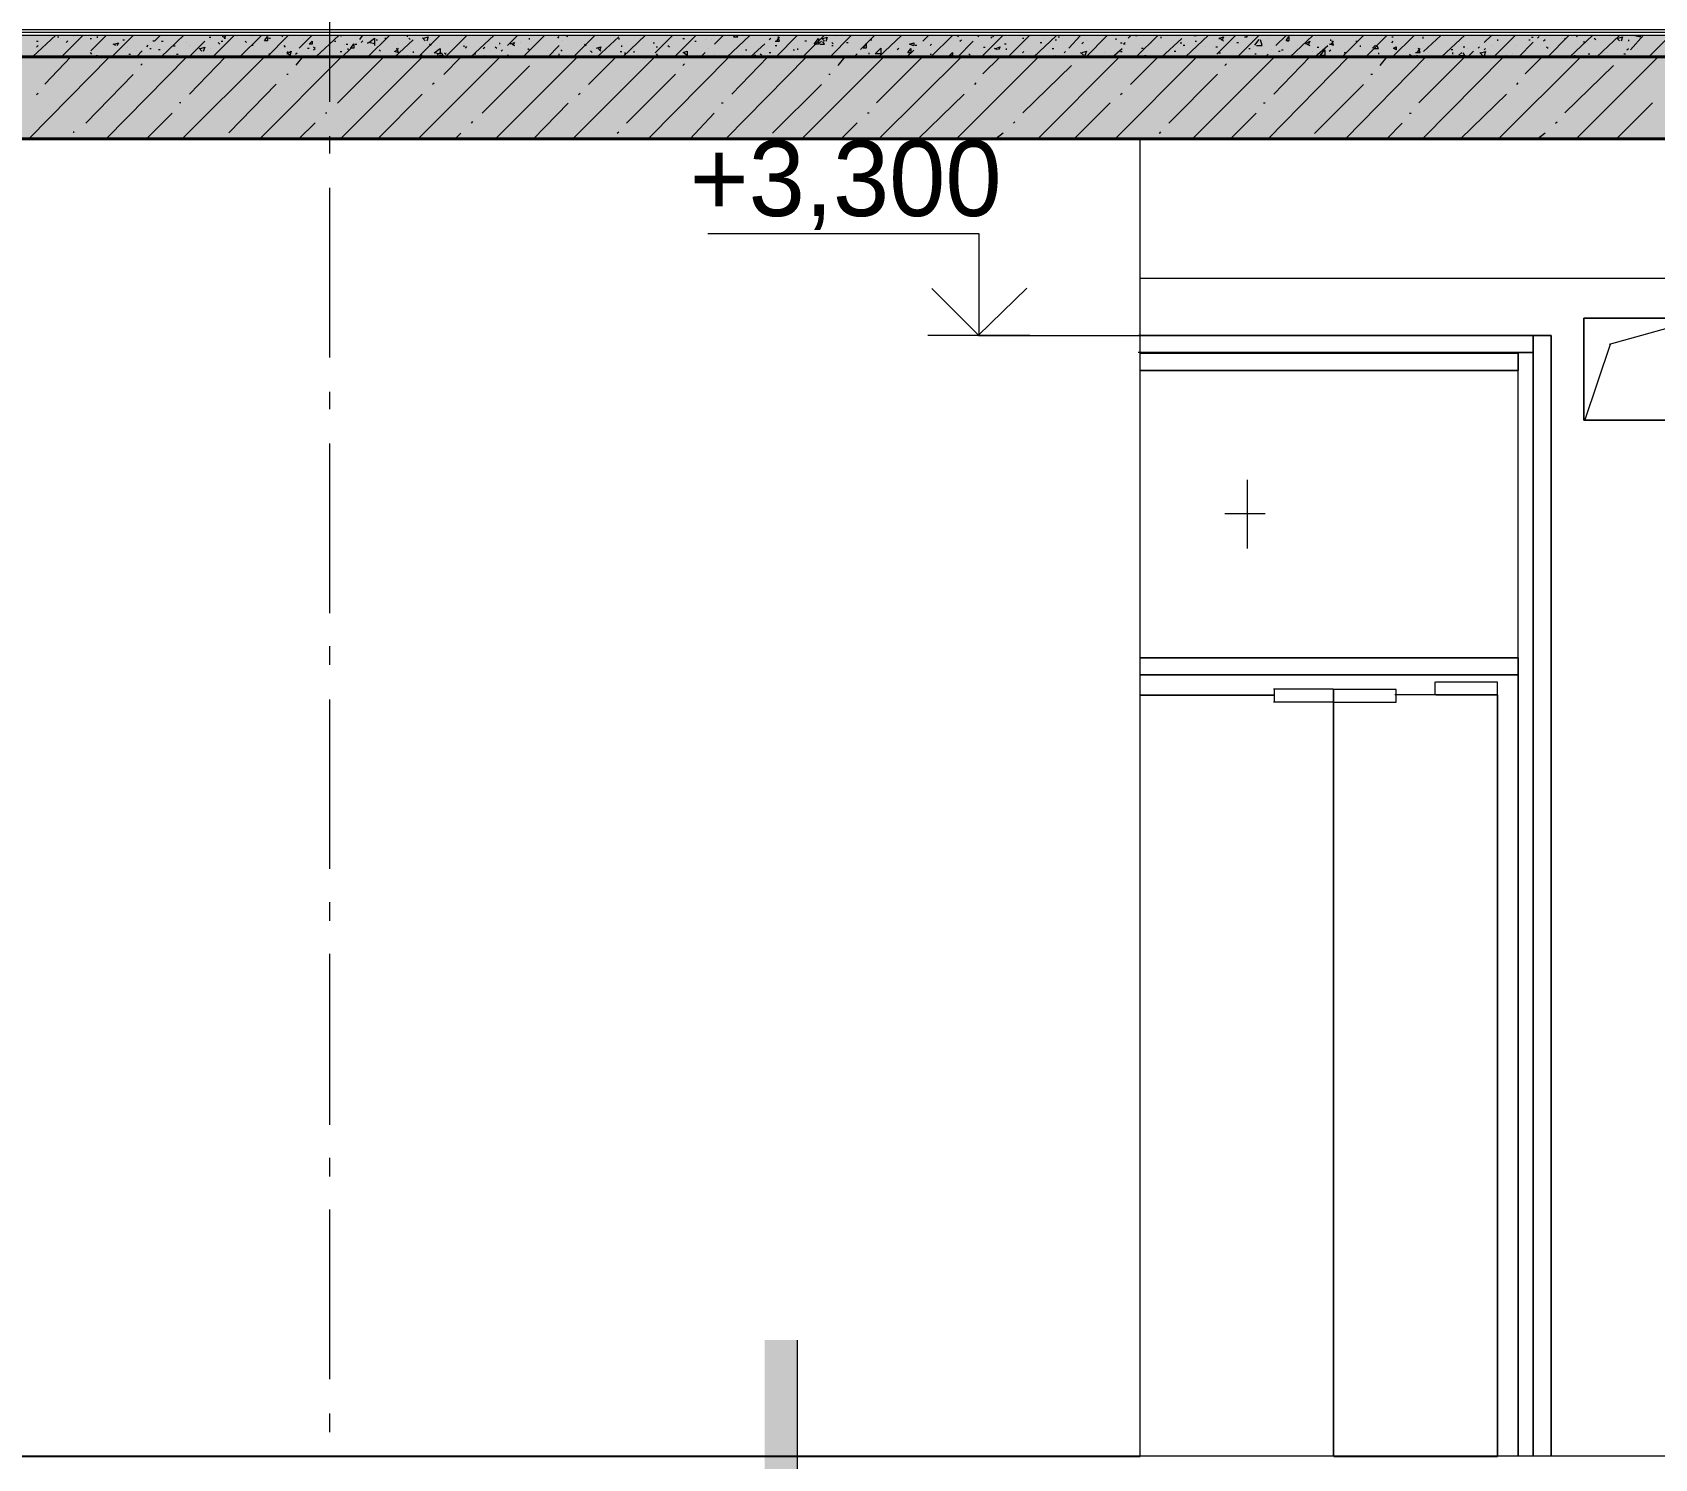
# Model space of a CAD drawing. Header units: millimetres. Extents: x -136833 to 49383, y -8033 to 344618.
# Drawn here: x -12871 to -8092, y 48646 to 52848 of the extents above; entities that cross this region are included whole.
import ezdxf

# ---------------------------------------------------------------- set-up
doc = ezdxf.new("R2010")
doc.units = ezdxf.units.MM
doc.layers.add('PDF _Геометрия', color=7, linetype='Continuous', true_color=0x1d1d1d)
doc.layers.add('PDF _Сплошная заливка', color=7, linetype='Continuous', true_color=0xffffff)
doc.layers.add('PDF _Текст', color=7, linetype='Continuous')

msp = doc.modelspace()

# ---------------------------------------------------------------- hatches: boundary and pattern name
at = {"layer": 'PDF _Сплошная заливка', "transparency": 33554559}
h = msp.add_hatch(color=256, dxfattribs=at)
h.paths.add_polyline_path([(-77398.8375915002, 52535.51989196878), (-77398.8375915002, 52776.42463318465), (-103546.0112988801, 52776.42463318465), (-103546.0112988801, 52535.51989196878)])
h.paths.add_polyline_path([(146.768885612255, 52535.51989196878), (146.768885612255, 52776.42463318465), (-22999.65702283529, 52776.42463318465), (-22999.65702283529, 52535.51989196878)])
h.paths.add_polyline_path([(-23351.00181990939, 52535.51989196878), (-23351.00181990939, 52776.42463318465), (-26352.24833949412, 52776.42463318465), (-26352.24833949412, 52535.51989196878)])
h.paths.add_polyline_path([(-26398.81210778105, 52535.51989196878), (-26398.81210778105, 52776.42463318465), (-44097.27712665802, 52776.42463318465), (-44097.27712665802, 52535.51989196878)])
h.paths.add_polyline_path([(-45350.26580056082, 52535.51989196878), (-45350.26580056082, 52776.42463318465), (-50899.8203663938, 52776.42463318465), (-50899.8203663938, 52535.51989196878)])

# ---------------------------------------------------------------- linework, layer by layer
at = {"layer": 'PDF _Геометрия', "color": 7, "lineweight": 9}
for points in [[(-11994.28907215092, 52644.06476191415), (-11994.28907215092, 53143.56725783934)], [(-22897.04491216989, 52775.70699501465), (-96.6929183047032, 52775.70699501465), (-96.6929183047032, 52839.24117213599), (-96.6929183047032, 52847.65271359871), (-96.6929183047032, 52856.14599987641), (-22897.04491216989, 52856.14599987641)], [(-96.6929183047032, 52847.65271359871), (-22897.04491216989, 52847.65271359871)], [(-96.6929183047032, 52839.24117213599), (-22897.04491216989, 52839.24117213599)], [(-18327.98752956014, 48652.2732389029), (-9607.75061061245, 48652.2732389029), (-9607.75061061245, 52534.21895524386), (-18327.98752956014, 52534.21895524386)], [(-11994.28907215092, 52491.69296600846), (-11994.28907215092, 52542.48235251028)], [(-9234.043096253808, 52533.93904870238), (-7879.265033689357, 52533.93904870238), (-7879.265033689357, 48651.98994121978), (-7879.265033689357, 52123.35485058222), (-9606.179258351563, 52123.35485058222)], [(-11994.28907215092, 51890.5336371751), (-11994.28907215092, 52390.03612566388)], [(-10081.54868753554, 51954.15196126878), (-10081.54868753554, 52254.71586274022), (-10881.49348493347, 52254.71586274022)], [(-8224.56275063382, 51929.89274641829), (-7949.457341381669, 52006.04596558841), (-8300.642797514127, 52006.04596558841), (-7949.457341381669, 52006.04596558841), (-7949.457341381669, 51705.50237346185), (-8300.642797514127, 51705.50237346185), (-7949.457341381669, 51705.50237346185), (-7949.457341381669, 52006.04596558841)], [(-9932.390033689371, 51954.8240743584), (-10232.6385663238, 51954.8240743584)], [(-9160.274649073981, 51954.46073285944), (-10083.39857947726, 51954.46073285944)], [(-9613.727905674124, 51955.35725756713), (-8449.577533689357, 51955.35725756713), (-8449.577533689357, 51904.61113886176), (-9613.727905674124, 51904.61113886176)], [(-8447.467155679595, 51955.06431516165), (-8396.933302920137, 51955.06431516165), (-8396.933302920137, 51878.87469710129), (-8396.933302920137, 50981.38654119471), (-8396.933302920137, 48653.16887685512), (-8396.933302920137, 51955.06431516165), (-9612.116245883182, 51955.06431516165)], [(-8923.37561061245, 51955.32139927662), (-9164.316338022225, 51955.32139927662)], [(-8500.090071642713, 51904.61113886176), (-8449.577533689357, 51904.61113886176), (-8449.577533689357, 51879.19977572528), (-8449.577533689357, 51955.35725756713)], [(-8493.447725997059, 51005.7528618658), (-9606.693958005082, 51005.7528618658), (-8493.447725997059, 51005.7528618658), (-8493.447725997059, 50954.94800700654), (-9606.693958005082, 50954.94800700654), (-8493.447725997059, 50954.94800700654), (-8493.447725997059, 48652.02035509671), (-8493.447725997059, 50980.35043443616), (-8493.447725997059, 51877.83385411732), (-8493.447725997059, 51903.23441465979)], [(-9606.693958005082, 51903.23441465979), (-8493.447725997059, 51903.23441465979), (-8493.447725997059, 51852.43142668769), (-9606.693958005082, 51852.43142668769), (-8493.447725997059, 51852.43142668769)], [(-8297.367382195705, 51704.93996105333), (-8221.452533689371, 51929.30172883037)], [(-8449.577533689357, 48653.55397377892), (-8449.577533689357, 50981.7837204663), (-8449.577533689357, 51879.19977572528), (-8449.577533689357, 50981.7837204663), (-8449.577533689357, 48653.55397377892), (-8500.090071642713, 48653.55397377892)], [(-11994.28907215092, 51738.16184126942), (-11994.28907215092, 51788.95304225315)], [(-11994.28907215092, 51137.00250499965), (-11994.28907215092, 51636.50681540676)], [(-9291.885225997074, 51530.36563804284), (-9291.885225997074, 51327.15916475504)], [(-9239.240995227825, 51430.12456136426), (-9357.882615065857, 51430.12456136426)], [(-11994.28907215092, 50984.55627815325), (-11994.28907215092, 51039.66117937225)], [(-9037.438110612435, 50874.9941342662), (-9037.438110612435, 50913.08315031151), (-9037.438110612435, 50874.9941342662), (-9037.438110612435, 48652.50004802267), (-9037.438110612435, 50874.9941342662), (-9214.931439911947, 50874.9941342662)], [(-9037.438110612435, 50913.08315031151), (-9214.931439911947, 50913.08315031151)], [(-9212.918879843215, 50912.63847695442), (-9212.918879843215, 50874.52714292036)], [(-9037.414504176631, 48652.51715745527), (-8554.86599522784, 48652.51715745527), (-8554.86599522784, 50896.18962470932), (-8855.407672193352, 50896.18962470932)], [(-9035.521947622387, 50874.54800234579), (-8853.183302920137, 50874.54800234579), (-8853.183302920137, 50912.61717853694), (-9035.521947622387, 50912.61717853694)], [(-8739.120802920137, 50934.68284214327), (-8739.120802920137, 50896.57875513127), (-8857.480428628027, 50896.57875513127)], [(-8736.872834858514, 50896.18962470932), (-8554.86599522784, 50896.18962470932), (-8554.86599522784, 50934.2735678855), (-8736.872834858514, 50934.2735678855)], [(-8554.86599522784, 50896.18962470932), (-8554.86599522784, 48652.51715745527)], [(-11994.28907215092, 50383.47319474252), (-11994.28907215092, 50882.97569066771)], [(-11994.28907215092, 50231.02696789613), (-11994.28907215092, 50286.0556162561)], [(-11994.28907215092, 49629.94207000347), (-11994.28907215092, 50133.68382778682)], [(-11994.28907215092, 49477.49584315708), (-11994.28907215092, 49532.52449151705)], [(-11994.28907215092, 48880.65020712258), (-11994.28907215092, 49380.15269561136)], [(-26114.35333298461, 34699.76547167462), (-10616.76503368937, 34699.76547167462), (-10616.76503368937, 36697.84556505207), (-10616.76503368937, 48995.51533716175)], [(-11994.28907215092, 48723.96471841803), (-11994.28907215092, 48778.99518125992)], [(148.9801586183894, 48653.33308315772), (-19848.78286154335, 48653.33308315772)]]:
    msp.add_lwpolyline(points, dxfattribs=at)
at = {"layer": 'PDF _Геометрия', "color": 7, "lineweight": 40}
for points in [[(-96.6929183047032, 53046.66677009287), (-96.6929183047032, 52775.70699501465), (-22994.22725588932, 52775.70699501465)], [(-22994.22725588932, 52534.39398192377), (-96.6929183047032, 52534.39398192377), (-96.6929183047032, 51954.42211422629)]]:
    msp.add_lwpolyline(points, dxfattribs=at)
at = {"layer": 'PDF _Геометрия', "lineweight": 9}
for points in [[(-12869.46133904353, 52776.64907219118), (-12801.50061061248, 52840.17695661737)], [(-12858.57214402793, 52821.9747415757), (-12854.1448413817, 52821.9747415757)], [(-12858.57214402793, 52804.99198610652), (-12854.1448413817, 52809.27507869587)], [(-12797.15613411904, 52835.08709129966), (-12792.72657215093, 52835.08709129966)], [(-12786.10019803229, 52775.35130618251), (-12722.53426445863, 52838.84505957433)], [(-12770.83498701526, 52818.77905484182), (-12766.40445676632, 52822.98950276466)], [(-12748.85637984324, 52835.56788974533), (-12748.85637984324, 52835.56788974533)], [(-12700.64526140512, 52830.14960910733), (-12696.21214907401, 52830.14960910733)], [(-12698.93550333237, 52793.44210264555), (-12652.34195676632, 52839.96161495163)], [(-12678.66407215093, 52831.72270818883), (-12678.66407215093, 52835.93622338634)], [(-12637.02023781203, 52775.90815758769), (-12573.37561061248, 52839.40643249344)], [(-12634.15435820531, 52814.40040710739), (-12626.0198413817, 52810.18505154509)], [(-12629.82415684477, 52813.52364408418), (-12617.24580292015, 52817.7411189288), (-12621.68182009373, 52809.30617663774)], [(-12604.13438869119, 52826.122802843), (-12599.69772599709, 52826.122802843)], [(-12590.92368753554, 52804.89800255538), (-12590.92368753554, 52804.89800255538)], [(-12533.94466308106, 52806.08747559343), (-12529.50541830479, 52810.30801162795)], [(-12516.39723167852, 52822.92078861815), (-12511.9573413817, 52822.92078861815)], [(-12511.44097424856, 52821.9869796137), (-12494.40926445863, 52838.94636515099)], [(-12491.64529027464, 52776.53766611314), (-12424.21695676632, 52840.04208737925)], [(-12490.07608457471, 52821.92718215537), (-12485.63522599709, 52821.92718215537)], [(-12454.98122176965, 52808.94810181674), (-12450.53907215093, 52808.94810181674)], [(-12415.44291830479, 52818.05055088158), (-12415.44291830479, 52818.05055088158)], [(-12409.50413999945, 52775.29992370531), (-12362.79868753554, 52821.93297306327)], [(-12406.66887984324, 52810.28479483318), (-12406.66887984324, 52810.28479483318)], [(-12375.40358193337, 52800.72873078432), (-12362.79868753554, 52804.95509713616), (-12367.24406475699, 52792.27779963241)], [(-12354.02464907401, 52838.7816783729), (-12354.02464907401, 52838.7816783729)], [(-12349.69663335444, 52834.49997657146), (-12345.25061061248, 52834.49997657146)], [(-12345.25061061248, 52826.86424732896), (-12345.25061061248, 52826.86424732896)], [(-12338.86031737149, 52776.35046543065), (-12275.05830292017, 52839.85724118414)], [(-12323.37548625063, 52818.17068138816), (-12318.92849522785, 52813.94278074229)], [(-12314.60177054937, 52822.34182451144), (-12310.15445676631, 52822.34182451144)], [(-12310.15445676631, 52835.09888908979), (-12310.15445676631, 52839.32709659448)], [(-12309.53683552296, 52834.97266393316), (-12301.38041830478, 52834.97266393316), (-12301.38041830478, 52839.19936841169)], [(-12305.82805484811, 52831.55906511223), (-12301.38041830478, 52831.55906511223)], [(-12266.28426445863, 52835.57682511898), (-12266.28426445863, 52835.57682511898)], [(-12259.93563254901, 52775.84702348695), (-12196.09195676631, 52839.32094591547)], [(-12244.41204493924, 52822.72970288401), (-12239.96214907401, 52818.49904050887)], [(-12222.41407215092, 52835.31644998115), (-12222.41407215092, 52835.31644998115)], [(-12222.41407215092, 52813.27211967582), (-12222.41407215092, 52809.04084358306)], [(-12180.27096588029, 52775.28839545041), (-12117.12561061246, 52838.80555799892)], [(-12174.22231932913, 52831.52378718776), (-12169.7698413817, 52831.52378718776)], [(-12134.67368753556, 52838.90091346893), (-12134.67368753556, 52834.66837374078)], [(-12130.35374082279, 52809.21325668092), (-12125.89964907401, 52804.98041765307)], [(-12084.83957172114, 52801.85574950608), (-12046.93330292017, 52839.98886383801)], [(-12073.25541830478, 52826.60299808212), (-12073.25541830478, 52826.60299808212)], [(-12060.16401521265, 52801.90496511768), (-12055.7073413817, 52801.90496511768)], [(-12042.6165838101, 52806.04449083618), (-12038.15926445862, 52801.80677070847)], [(-12035.6499955879, 52775.91337597614), (-11967.96695676631, 52839.43432409321)], [(-11981.20057390124, 52822.52099230657), (-11976.74099522785, 52822.52099230657)], [(-11963.65314249872, 52838.57118309037), (-11959.19291830478, 52838.57118309037)], [(-11959.19291830478, 52838.57118309037), (-11959.19291830478, 52838.57118309037)], [(-11950.41887984324, 52813.90524327306), (-11950.41887984324, 52813.90524327306)], [(-11946.10571109617, 52813.85977935956), (-11941.64484138171, 52813.85977935956)], [(-11919.78456399238, 52813.65031419059), (-11915.32272599707, 52813.65031419059)], [(-11905.95829380974, 52827.03254218277), (-11897.77464907401, 52839.7586233043)], [(-11902.23713258983, 52818.6235960198), (-11897.77464907401, 52822.86440996176)], [(-11884.68970118731, 52817.64238205146), (-11880.22657215093, 52817.64238205146)], [(-11882.10922242819, 52775.71774234404), (-11818.80830292017, 52839.24229282994)], [(-11862.67849522785, 52814.1337128021), (-11862.67849522785, 52809.88985549824)], [(-11858.36855408351, 52826.00160085945), (-11853.90445676632, 52826.00160085945)], [(-11832.04740697969, 52830.86693375457), (-11827.58234138168, 52830.86693375457)], [(-11805.15056920091, 52793.31361889155), (-11792.48618753556, 52789.06730671724), (-11796.95254417464, 52801.8044331862)], [(-11803.75981100732, 52775.29459179803), (-11748.61599522784, 52826.03774629518)], [(-11792.48618753556, 52814.46699734879), (-11792.48618753556, 52814.46699734879)], [(-11766.16407215093, 52834.68564725219), (-11766.16407215093, 52838.85648363509)], [(-11761.85768136955, 52831.14499981498), (-11757.39003368939, 52826.97203661378)], [(-11733.02835070212, 52776.33656551763), (-11669.649649074, 52839.86454262889)], [(-11721.7159160711, 52831.69874498554), (-11713.51984138171, 52823.20058972475)], [(-11717.41933647284, 52830.84027953698), (-11704.74580292017, 52835.01505156489), (-11709.21538716197, 52822.34333682839)], [(-11700.44167146071, 52814.62663078941), (-11695.97176445862, 52810.37694316822)], [(-11649.62940319242, 52780.086380685), (-11590.68330292015, 52839.32757739133)], [(-11599.45734138168, 52809.74315280542), (-11599.45734138168, 52805.49008973734)], [(-11595.15708304549, 52802.02176539274), (-11590.68330292015, 52806.27513531962)], [(-11579.65470090116, 52775.27371157061), (-11511.71695676631, 52838.80950546734)], [(-11542.5147888379, 52800.91157518686), (-11538.03907215093, 52805.0920677016)], [(-11507.41992603283, 52805.70153306765), (-11502.94291830478, 52801.4450945527)], [(-11494.16887984323, 52813.2842677051), (-11494.16887984323, 52817.54102054595)], [(-11494.16887984323, 52809.02752233134), (-11494.16887984323, 52809.02752233134)], [(-11471.4059020235, 52809.50574740374), (-11441.524649074, 52839.16267431703)], [(-11462.99876156142, 52814.61680715578), (-11450.29868753554, 52818.87508682359), (-11454.77763182521, 52810.35852748799)], [(-11458.51251930161, 52813.79433264506), (-11450.29868753554, 52809.53786813257)], [(-11432.75061061245, 52818.73764466759), (-11432.75061061245, 52818.73764466759)], [(-11426.09714420732, 52775.14196586649), (-11362.55830292015, 52838.60598082409)], [(-11406.42849522784, 52827.01544535625), (-11406.42849522784, 52831.27526679054)], [(-11352.33843210846, 52775.656948191), (-11318.68811061248, 52809.4569762284)], [(-11323.17189630623, 52831.44323634123), (-11318.68811061248, 52835.70430177377)], [(-11309.91407215093, 52822.96474991136), (-11309.91407215093, 52822.96474991136)], [(-11296.85074920242, 52835.55200409516), (-11292.36599522784, 52839.73912027632)], [(-11277.01627248127, 52775.75401382179), (-11213.399649074, 52839.22080137015)], [(-11274.81791830476, 52839.61500356851), (-11274.81791830476, 52839.61500356851)], [(-11244.20845499482, 52813.17648400392), (-11239.72176445862, 52808.9875597841)], [(-11208.57818665002, 52801.82196236611), (-11195.85157215092, 52806.0891484247), (-11200.33987648848, 52793.36252644021)], [(-11206.8605681396, 52776.06054071844), (-11143.2073413817, 52835.37161393705)], [(-11143.2073413817, 52831.10258672239), (-11143.2073413817, 52826.83356699633)], [(-11134.43330292015, 52805.61798831142), (-11134.43330292015, 52809.8854875429)], [(-11131.68213049212, 52776.3604123745), (-11064.24099522785, 52839.82979680733)], [(-11042.41299386568, 52817.66207926397), (-11037.91887984322, 52817.66207926397)], [(-11036.26165434219, 52787.70244417503), (-10985.274649074, 52838.5411629826)], [(-11033.63927816441, 52805.72490756043), (-11029.1448413817, 52805.72490756043)], [(-10998.54441535934, 52809.76671573817), (-10994.04868753554, 52805.49247191463)], [(-10978.85452902918, 52776.13846636459), (-10915.0823413817, 52839.68535812702)], [(-10954.67583685301, 52830.59900400921), (-10950.17849522785, 52830.59900400921)], [(-10919.58097404796, 52822.729383797), (-10915.0823413817, 52822.729383797)], [(-10888.76022599707, 52825.98348414787), (-10888.76022599707, 52825.98348414787)], [(-10879.98618753553, 52802.10317493989), (-10879.98618753553, 52802.10317493989)], [(-10871.212149074, 52826.62850755576), (-10871.212149074, 52826.62850755576)], [(-10861.64427720949, 52813.73186732568), (-10836.11599522785, 52839.10618642279)], [(-10824.76034397726, 52775.06888796648), (-10757.14964907401, 52838.62264819587)], [(-10801.01984138168, 52834.70005977522), (-10805.52266993148, 52834.70005977522), (-10801.01984138168, 52838.90587581856)], [(-10805.01451610088, 52834.61221485789), (-10792.24580292015, 52834.61221485789), (-10796.74895423021, 52838.81833237181)], [(-10796.74895423021, 52839.64525956011), (-10792.24580292015, 52839.64525956011)], [(-10792.24580292015, 52839.64525956011), (-10792.24580292015, 52839.64525956011)], [(-10755.36046720149, 52776.41988990878), (-10713.27945676631, 52814.5214045708)], [(-10700.23808151628, 52827.12647544951), (-10695.73137984323, 52831.33408273542)], [(-10682.69065011376, 52809.21423643688), (-10678.18330292015, 52809.21423643688)], [(-10682.1907902816, 52822.6600066104), (-10669.40926445862, 52822.6600066104), (-10673.91693441248, 52835.36628795144)], [(-10679.94363505497, 52776.57856171048), (-10616.76503368937, 52840.05461514514)], [(-10677.67577555217, 52821.90934348175), (-10669.40926445862, 52834.61378299065)], [(-10601.0179851087, 52776.03036213647), (-10537.79868753553, 52839.54730338111)], [(-10594.95349310107, 52822.95714957926), (-10590.44291830476, 52822.95714957926)], [(-10554.84752372641, 52814.19370776619), (-10546.57272599707, 52822.69632395321)], [(-10550.59394118949, 52813.35781358379), (-10537.79868753553, 52813.35781358379), (-10542.31119889348, 52821.78754895672)], [(-10546.07407716742, 52831.11941181854), (-10537.79868753553, 52822.61435114834)], [(-10541.82081791668, 52830.20956810971), (-10529.02464907401, 52834.50007547856), (-10533.53748319221, 52821.78107373678)], [(-10522.09233516244, 52775.50075739079), (-10458.83234138168, 52839.05859397601)], [(-10515.99005178967, 52818.23120252543), (-10511.47657215092, 52814.01543042561)], [(-10515.99005178967, 52809.72431686545), (-10511.47657215092, 52809.72431686545)], [(-10502.70253368937, 52835.91651026482), (-10502.70253368937, 52835.91651026482)], [(-10472.12147328335, 52817.90385313344), (-10467.60637984323, 52817.90385313344)], [(-10430.83256889973, 52797.8265370209), (-10388.64003368939, 52840.17359811192)], [(-10406.18811061245, 52834.45077497894), (-10406.18811061245, 52834.45077497894)], [(-10401.93174767321, 52825.93397547584), (-10397.41407215092, 52825.93397547584)], [(-10377.53145505559, 52776.16141644098), (-10309.67368753553, 52839.64553973131)], [(-10270.32601215418, 52810.53994926524), (-10265.80349522784, 52810.53994926524)], [(-10247.30692489512, 52822.16248546053), (-10230.70734138168, 52839.13782760305)], [(-10226.45743364787, 52809.41166545579), (-10221.93330292014, 52813.63737855733)], [(-10223.92876869875, 52775.98560397918), (-10160.51503368939, 52839.47121209196)], [(-10147.49399233646, 52840.16156559151), (-10142.96695676629, 52835.93313925476)], [(-10145.92479604251, 52775.54197641856), (-10099.09676445861, 52822.14136600008)], [(-10138.7202766352, 52822.34888135484), (-10134.19291830478, 52826.57760916216)], [(-10116.64484138168, 52801.89352383665), (-10116.64484138168, 52801.89352383665)], [(-10086.0779824276, 52834.69280298224), (-10081.54868753554, 52838.92334716678)], [(-10074.84698546691, 52776.55876315351), (-10011.35637984322, 52840.04567288898)], [(-10068.53055102506, 52804.94100747138), (-10064.00061061245, 52804.94100747138)], [(-10046.45253368939, 52835.25071458302), (-10046.45253368939, 52831.01897206991)], [(-10042.20940392127, 52834.42829438197), (-10037.67849522784, 52838.66033836566)], [(-10037.21417674641, 52802.09213639423), (-10028.90445676629, 52797.85978338298)], [(-10032.97966809386, 52801.19205780586), (-10020.13041830476, 52805.42286069696), (-10024.66197251872, 52796.9594033235)], [(-10007.11454111619, 52814.58321737947), (-10002.58234138168, 52814.58321737947)], [(-9995.92133552063, 52776.07985359684), (-9932.390033689371, 52839.53359790726)], [(-9954.472246908583, 52831.19331556388), (-9949.93811061245, 52831.19331556388)], [(-9921.53337223349, 52775.54554283534), (-9853.423687535513, 52839.03809471087)], [(-9901.829952700995, 52818.16983693918), (-9897.29387984323, 52818.16983693918)], [(-9888.519841381683, 52830.81617909372), (-9888.519841381683, 52830.81617909372)], [(-9857.961374194652, 52826.32480150709), (-9853.423687535513, 52826.32480150709)], [(-9849.187658493378, 52835.49443821554), (-9844.649649073996, 52835.49443821554)], [(-9817.305600436652, 52801.29204169906), (-9783.231379843215, 52839.37966786293)], [(-9792.005418304761, 52834.36639952097), (-9792.005418304761, 52834.36639952097)], [(-9778.997932883241, 52814.70808443605), (-9774.457341381669, 52818.9491725371)], [(-9767.913902342523, 52775.35010009565), (-9704.265033689371, 52838.84357423834)], [(-9765.683302920152, 52823.12867308057), (-9765.683302920152, 52823.12867308057)], [(-9677.942918304761, 52825.93696044839), (-9677.942918304761, 52830.18136472582)], [(-9664.939628766791, 52817.40714518569), (-9660.394841381698, 52817.40714518569)], [(-9656.165913065517, 52813.86157236555), (-9651.620802920152, 52818.10688863482)], [(-9656.165913065517, 52814.69620458069), (-9651.620802920152, 52814.69620458069)], [(-9642.40908159218, 52831.48440664886), (-9634.072725997059, 52839.97623749068)], [(-9621.071050260449, 52839.02816454912), (-9616.524649073981, 52839.02816454912)], [(-9618.83211911068, 52775.98152976464), (-9555.106379843215, 52839.47575812853)], [(-9616.524649073981, 52839.02816454912), (-9616.524649073981, 52839.02816454912)], [(-9590.202533689371, 52838.86171564696), (-9590.202533689371, 52838.86171564696)], [(-9572.654456766308, 52814.17541894565), (-9572.654456766308, 52814.17541894565)], [(-9546.332341381669, 52835.17399116692), (-9546.332341381669, 52830.92506483082)], [(-9544.117327461994, 52775.51618696213), (-9484.914072150917, 52830.54622950873)], [(-9489.46531474145, 52817.79496407351), (-9484.914072150917, 52817.79496407351)], [(-9480.691599040176, 52810.07370746883), (-9476.140033689371, 52810.07370746883)], [(-9473.547933507463, 52776.53026768781), (-9405.947725997059, 52840.02505949622)], [(-9449.393257294578, 52839.47023469961), (-9441.043879843215, 52839.47023469961)], [(-9445.596736235108, 52822.53790263525), (-9441.043879843215, 52822.53790263525)], [(-9441.043879843215, 52839.47023469961), (-9441.043879843215, 52839.47023469961)], [(-9414.721764458605, 52806.280173035), (-9414.721764458605, 52806.280173035)], [(-9384.180726326245, 52805.23347983601), (-9379.625610612435, 52805.23347983601)], [(-9381.703148542816, 52783.71922577704), (-9326.981379843215, 52838.74343806122)], [(-9375.407010624971, 52830.55677678737), (-9370.851572150917, 52830.55677678737)], [(-9374.995422633336, 52831.26495726522), (-9362.077533689371, 52835.52022208135), (-9366.633294923697, 52822.83234396085)], [(-9370.432238263733, 52830.50628548655), (-9362.077533689371, 52822.07181069994)], [(-9322.764716417354, 52818.32564202513), (-9318.207341381683, 52818.32564202513)], [(-9320.668552647025, 52776.38683104359), (-9256.789072150917, 52839.88201070111)], [(-9300.244665791863, 52835.05302777318), (-9291.885225997074, 52835.05302777318), (-9291.885225997074, 52839.31069675605)], [(-9296.44356931356, 52834.29391839769), (-9291.885225997074, 52838.47549703126)], [(-9274.337149073981, 52806.14220697956), (-9274.337149073981, 52806.14220697956)], [(-9269.717943359647, 52810.22579855275), (-9256.789072150917, 52827.1833458617)], [(-9264.747262276564, 52809.41748127765), (-9248.015033689371, 52809.41748127765), (-9252.574990807247, 52826.30009645345)], [(-9230.466956766293, 52831.22442840978), (-9230.466956766293, 52831.22442840978)], [(-9207.501544748899, 52809.72096039417), (-9177.822725997074, 52839.31989786249)], [(-9173.61154949585, 52823.14341527059), (-9169.048687535527, 52823.14341527059)], [(-9166.624270363027, 52775.35039756301), (-9098.856379843215, 52838.850263484)], [(-9120.574847721931, 52814.30183367857), (-9107.630418304761, 52822.75363753132), (-9112.195539586974, 52810.03783381353)], [(-9116.002288053234, 52813.46539206506), (-9107.630418304761, 52809.27759569083)], [(-9093.069820735138, 52775.8024069814), (-9054.986187535527, 52809.69647492618)], [(-9085.87439248315, 52804.87987650024), (-9081.308302920137, 52804.87987650024)], [(-9050.389861539472, 52814.63821989629), (-9037.438110612435, 52810.37180064883), (-9042.005813976837, 52823.09479656329)], [(-9046.212149073981, 52823.13732740186), (-9046.212149073981, 52827.40158656557)], [(-9045.814715581379, 52813.80129756453), (-9037.438110612435, 52822.25602310536)], [(-9042.005813976837, 52813.80129756453), (-9037.438110612435, 52813.80129756453)], [(-9033.232098275563, 52839.96498894621), (-9028.664072150917, 52839.96498894621)], [(-9012.968683730156, 52775.11516792639), (-8949.697725997074, 52838.6169099941)], [(-8971.8160883667, 52821.84900207556), (-8967.245802920137, 52821.84900207556)], [(-8958.47176445859, 52805.64938822985), (-8958.47176445859, 52809.84221801318)], [(-8942.812117293448, 52776.30311843086), (-8879.505418304747, 52839.76251981602)], [(-8922.986463755587, 52801.86244810496), (-8914.601572150903, 52810.32552993773)], [(-8918.793012447364, 52801.05851427812), (-8905.827533689357, 52801.05851427812), (-8910.400078457838, 52809.52405424713)], [(-8866.53149995151, 52835.41814143788), (-8861.957341381683, 52835.41814143788)], [(-8866.53149995151, 52817.71934284621), (-8861.957341381683, 52821.91542191275)], [(-8863.88598005216, 52775.78693576191), (-8800.539072150903, 52839.21210564564)], [(-8795.969286628067, 52789.14498178062), (-8782.99099522784, 52789.14498178062), (-8787.5680586401, 52801.81577638639)], [(-8774.216956766293, 52830.6351728038), (-8774.216956766293, 52834.83421269384)], [(-8772.743330986006, 52792.16861479265), (-8721.572725997059, 52838.75616246569)], [(-8719.392646923996, 52776.374359937), (-8651.380418304747, 52839.8755661801)], [(-8655.962323121086, 52805.18291386759), (-8651.380418304747, 52805.18291386759)], [(-8642.606379843215, 52801.71087177449), (-8642.606379843215, 52801.71087177449)], [(-8612.093744614744, 52801.50349090635), (-8607.510225997059, 52805.70816400523)], [(-8593.822311531403, 52818.19778074018), (-8572.414072150903, 52839.30173432713)], [(-8572.414072150903, 52809.70953373941), (-8572.414072150903, 52809.70953373941)], [(-8565.720572696155, 52776.18951925769), (-8502.221764458605, 52839.69019425106)], [(-8554.86599522784, 52827.31345541596), (-8554.86599522784, 52823.10701346716)], [(-8546.091956766293, 52839.13871259456), (-8546.091956766293, 52839.13871259456)], [(-8502.221764458605, 52809.24079811366), (-8502.221764458605, 52809.24079811366)], [(-8491.673809202577, 52776.61583098426), (-8449.577533689357, 52818.9419445079)], [(-8462.94057769324, 52826.69939852667), (-8458.351572150903, 52826.69939852667)], [(-8454.166861991951, 52834.32629627959), (-8449.577533689357, 52834.32629627959)], [(-8449.577533689357, 52839.3024281232), (-8449.577533689357, 52839.3024281232)], [(-8449.577533689357, 52839.3024281232), (-8449.577533689357, 52839.3024281232)], [(-8436.619430589417, 52831.51937084547), (-8432.029456766279, 52835.72996560211)], [(-8419.071999186883, 52822.97056632049), (-8414.481379843215, 52827.18175324292)], [(-8414.481379843215, 52830.6265877339), (-8414.481379843215, 52830.6265877339)], [(-8410.298283485623, 52805.94713264989), (-8405.707341381669, 52801.73564964458)], [(-8407.868298213565, 52775.12300295864), (-8344.289072150903, 52838.62741826109)], [(-8357.655989278006, 52830.22429575742), (-8353.063110612435, 52830.22429575742)], [(-8341.544048760115, 52776.29111469198), (-8274.09676445859, 52839.75264370289)], [(-8322.561126472967, 52835.03439022712), (-8317.966956766293, 52839.24883406132)], [(-8300.418879843215, 52822.19249217901), (-8300.418879843215, 52817.97745617903)], [(-8269.91883226535, 52831.22407440154), (-8265.322725997059, 52827.00785407002)], [(-8262.62033379938, 52775.76249812105), (-8195.130418304732, 52839.26600274451), (-8199.729106655213, 52839.26600274451)], [(-8203.563845919023, 52831.5965242169), (-8195.130418304732, 52823.08258241705)], [(-8199.396904077177, 52830.73407735676), (-8186.356379843215, 52834.95109095018), (-8190.955390953939, 52822.21953033344)], [(-8168.808302920123, 52826.39878070001), (-8168.808302920123, 52822.10252348306)], [(-8163.307034633195, 52797.2215782976), (-8124.938110612435, 52839.58101621844)], [(-8155.860528148885, 52839.71142114074), (-8151.260225997059, 52839.71142114074)], [(-8150.594787700131, 52838.83059005773), (-8133.712149073981, 52834.61180075503), (-8133.712149073981, 52838.83059005773)], [(-8109.702890857588, 52775.54943144721), (-8045.971764458591, 52839.05184219193)], [(-12880.25810235388, 52535.16053222323), (-12643.56791830479, 52776.43745398675)], [(-12833.74155402565, 52695.96997391168), (-12757.63041830478, 52776.36943999451)], [(-12792.72657215093, 52776.5775190705), (-12792.72657215093, 52776.5775190705)], [(-12792.72657215093, 52776.5775190705), (-12792.72657215093, 52776.5775190705)], [(-12704.98618753554, 52779.42700180256), (-12704.98618753554, 52779.42700180256)], [(-12700.64526140512, 52788.67398536883), (-12696.21214907401, 52784.45927965166)], [(-12683.09783000259, 52780.03581309687), (-12678.66407215093, 52780.03581309687)], [(-12678.66407215093, 52776.63286628968), (-12678.66407215093, 52776.63286628968)], [(-12652.58095511459, 52535.18810619581), (-12415.44291830479, 52776.4764884625)], [(-12586.58695728866, 52783.67035284116), (-12582.14964907402, 52783.67035284116)], [(-12564.60157215093, 52796.2708034302), (-12564.60157215093, 52796.2708034302)], [(-12564.07777732053, 52776.60206504489), (-12547.05349522785, 52793.47995550755)], [(-12551.49209448359, 52751.21022362723), (-12547.05349522785, 52755.43015334662)], [(-12525.17094737978, 52800.99126992407), (-12520.73137984324, 52800.99126992407)], [(-12498.84980027599, 52797.39948864868), (-12494.40926445863, 52797.39948864868)], [(-12446.20750606839, 52783.5505356076), (-12441.7650336894, 52783.5505356076)], [(-12428.61608739989, 52535.30958530548), (-12187.31791830479, 52776.60775440057)], [(-12407.45009918092, 52666.51832508155), (-12301.38041830478, 52776.52133846728)], [(-12379.72440799481, 52801.60295168977), (-12371.57272599709, 52793.15082529043)], [(-12345.25061061248, 52801.42994587762), (-12345.25061061248, 52801.42994587762)], [(-12226.86461353672, 52776.01149355546), (-12222.41407215092, 52776.01149355546)], [(-12200.20499088999, 52535.37562941035), (-11959.19291830478, 52776.68371926981)], [(-12174.22231932913, 52784.96491077446), (-12169.7698413817, 52784.96491077446)], [(-12134.67368753556, 52788.91203626576), (-12134.67368753556, 52788.91203626576)], [(-12121.58002512151, 52787.99146543148), (-12117.12561061246, 52792.22643125881)], [(-12120.98300702198, 52784.52232261336), (-12108.35157215095, 52792.99104778279), (-12112.80630942024, 52780.28705735611)], [(-12116.52101122534, 52783.70429327006), (-12108.35157215095, 52779.47083335787)], [(-12095.25887801772, 52783.60238179273), (-12090.80349522785, 52787.83644773044)], [(-12094.0623280469, 52751.24600196096), (-12073.25541830478, 52776.66134637929)], [(-12073.25541830478, 52776.66134637929), (-12073.25541830478, 52776.66134637929)], [(-12042.6165838101, 52796.75235347776), (-12038.15926445862, 52800.99007360548)], [(-11971.87667768975, 52639.54388930828), (-11836.35637984323, 52775.06237030874)], [(-11963.77684945139, 52533.76236965788), (-11722.29387984323, 52775.09248388155)], [(-11963.65314249872, 52792.00575786126), (-11959.19291830478, 52792.00575786126)], [(-11958.17028765166, 52775.72001493628), (-11932.87080292017, 52801.092152921)], [(-11941.64484138171, 52801.13830046613), (-11941.64484138171, 52796.89720489152)], [(-11858.36855408351, 52775.9713236077), (-11853.90445676632, 52775.9713236077)], [(-11853.90445676632, 52775.9713236077), (-11853.90445676632, 52775.9713236077)], [(-11849.59483838223, 52797.07178049758), (-11845.13041830478, 52792.82730203055)], [(-11800.67693510196, 52792.49345586789), (-11792.48618753556, 52800.98426271375)], [(-11770.63139707083, 52775.37896212238), (-11766.16407215093, 52779.62619487312)], [(-11748.61599522784, 52792.20958516739), (-11748.61599522784, 52787.96173124757)], [(-11735.3542217799, 52533.86658444626), (-11494.16887984323, 52775.20323936355)], [(-11726.7628185645, 52780.98072162872), (-11722.29387984323, 52780.98072162872)], [(-11682.89424005817, 52789.12639605953), (-11678.42368753554, 52793.37670485412)], [(-11677.8486832762, 52780.58717371525), (-11669.649649074, 52789.08657822525)], [(-11673.5537201088, 52779.72592705099), (-11660.87561061246, 52779.72592705099), (-11665.34680865562, 52788.22775716383)], [(-11658.95850877443, 52724.36194617072), (-11608.23137984323, 52775.1637505611)], [(-11656.57309295436, 52788.11370530142), (-11652.10157215093, 52783.93713190421)], [(-11652.10157215093, 52788.11370530142), (-11652.10157215093, 52788.11370530142)], [(-11568.83593594169, 52784.8994665253), (-11564.36118753554, 52784.8994665253)], [(-11542.5147888379, 52775.45865496807), (-11538.03907215093, 52779.71386604779), (-11538.03907215093, 52775.45865496807)], [(-11507.68127043116, 52533.98701901364), (-11266.04387984323, 52775.2518144655)], [(-11502.37975209655, 52775.20323936355), (-11494.16887984323, 52779.3834172628)], [(-11489.8724946303, 52792.86475547302), (-11485.3948413817, 52797.12181517321)], [(-11472.32506322776, 52780.84760679135), (-11467.84676445862, 52780.84760679135)], [(-11454.77763182521, 52775.69957097288), (-11450.29868753554, 52775.69957097288)], [(-11410.90905331889, 52800.78702112552), (-11406.42849522784, 52796.60199907965)], [(-11375.8141905138, 52775.99742515399), (-11371.3323413817, 52775.99742515399)], [(-11353.78426445861, 52793.5745038527), (-11353.78426445861, 52793.5745038527)], [(-11318.68811061248, 52780.66834849227), (-11318.68811061248, 52784.92941392481)], [(-11314.39818060496, 52796.71553498178), (-11309.91407215093, 52792.527204232)], [(-11279.26173472864, 52534.04963594248), (-11037.91887984322, 52775.39066952484)], [(-11248.49580292015, 52775.19291196717), (-11248.49580292015, 52775.19291196717)], [(-11232.10525993914, 52694.91736294456), (-11151.98137984324, 52775.33923104988)], [(-11230.94772599709, 52793.62014134198), (-11230.94772599709, 52793.62014134198)], [(-11226.6610235923, 52793.51793607863), (-11222.17368753554, 52789.32658313929)], [(-11204.08256909113, 52800.99776905731), (-11195.85157215092, 52792.5401595654)], [(-11138.9238665796, 52792.13714558784), (-11134.43330292015, 52792.13714558784)], [(-11125.65926445861, 52788.66740588748), (-11125.65926445861, 52784.39776495413)], [(-11099.337149074, 52797.73292435052), (-11099.337149074, 52797.73292435052)], [(-11099.337149074, 52792.71434091891), (-11099.337149074, 52788.44377940751)], [(-11055.83457602726, 52535.06127783481), (-10818.56791830476, 52776.30951455903)], [(-11055.46695676631, 52776.261398708), (-11055.46695676631, 52776.261398708)], [(-11033.63927816441, 52784.58677029269), (-11029.1448413817, 52780.31375390654)], [(-10954.67583685301, 52751.0183508527), (-10950.17849522785, 52755.21904939666)], [(-10932.63041830476, 52779.70461137181), (-10932.63041830476, 52779.70461137181)], [(-10901.51887210176, 52776.00417388869), (-10888.76022599707, 52788.68770269948)], [(-10862.43811061246, 52784.27939190791), (-10862.43811061246, 52784.27939190791)], [(-10840.61753273655, 52775.66856061476), (-10836.11599522785, 52775.66856061476)], [(-10827.40251378022, 52535.1451974368), (-10590.44291830476, 52776.39314474317)], [(-10810.47144062245, 52666.30365059746), (-10704.50541830476, 52776.33202685072)], [(-10770.42780712641, 52796.34191459235), (-10765.92368753554, 52796.34191459235)], [(-10744.1066600226, 52780.82306163244), (-10739.60157215092, 52780.82306163244)], [(-10726.55922862007, 52784.92687886502), (-10722.05349522784, 52780.71834207202)], [(-10700.23808151628, 52789.01950250877), (-10695.73137984323, 52789.01950250877)], [(-10686.44922211114, 52775.38708846024), (-10678.18330292015, 52775.38708846024)], [(-10678.18330292015, 52775.38708846024), (-10678.18330292015, 52775.38708846024)], [(-10630.04835590614, 52796.97055759603), (-10625.53907215092, 52796.97055759603)], [(-10616.76503368937, 52801.17208680459), (-10616.76503368937, 52796.9599398791)], [(-10603.4866299612, 52535.2435366661), (-10362.31791830478, 52776.48768891015)], [(-10507.21633608839, 52776.59562589325), (-10502.70253368937, 52776.59562589325)], [(-10497.46161875915, 52751.04580336568), (-10476.38041830478, 52776.42118201943)], [(-10445.80032617954, 52780.45779365608), (-10441.28426445862, 52784.67597752483)], [(-10406.18811061245, 52783.67283061456), (-10406.18811061245, 52787.89037457923)], [(-10384.03877720046, 52641.11317701099), (-10248.25541830475, 52776.52083089616)], [(-10375.80948272195, 52535.27804974633), (-10134.19291830478, 52776.5922989878)], [(-10322.9683063618, 52797.35084985905), (-10318.44772599707, 52801.57141475531)], [(-10296.64715925801, 52776.00356306812), (-10292.12561061246, 52776.00356306812)], [(-10295.69339725575, 52775.09353199696), (-10274.57753368939, 52796.28672271615)], [(-10226.45743364787, 52784.06103869181), (-10221.93330292014, 52784.06103869181)], [(-10147.37884190358, 52535.39891742501), (-9906.067918304761, 52776.70614197696)], [(-10112.39912953139, 52784.90471013184), (-10107.87080292015, 52780.67507036064)], [(-10070.76724478097, 52725.84200502595), (-10020.13041830476, 52776.63013295923)], [(-10050.98311962253, 52776.01363351114), (-10046.45253368939, 52780.24353994043)], [(-10033.43568821998, 52775.11321444109), (-10028.90445676629, 52779.34555989536), (-10028.90445676629, 52775.11321444109)], [(-10002.58234138168, 52801.12869702803), (-10002.58234138168, 52796.89544716202)], [(-9954.472246908583, 52788.09130289351), (-9949.93811061245, 52792.32452406034)], [(-9910.181087629913, 52533.78318717407), (-9669.168879843215, 52775.09884483334)], [(-9866.735089895912, 52800.96185753583), (-9862.197725997059, 52800.96185753583)], [(-9857.961374194652, 52779.78207873971), (-9853.423687535513, 52775.54554283534)], [(-9844.649649073996, 52775.47848430037), (-9844.649649073996, 52775.47848430037)], [(-9831.640227090858, 52788.06105139121), (-9827.101572150903, 52792.30033066879)], [(-9782.784226535921, 52789.2633732507), (-9774.457341381669, 52780.85883878624)], [(-9778.55909318247, 52788.44316717504), (-9765.683302920152, 52792.68455674667), (-9770.224217181982, 52779.96038045865)], [(-9756.909264458605, 52797.61897541403), (-9756.909264458605, 52797.61897541403)], [(-9713.039072150917, 52788.89776062312), (-9713.039072150917, 52788.89776062312)], [(-9689.958186517833, 52775.03844742457), (-9660.394841381698, 52800.42895057097)], [(-9682.501138581792, 52533.92629576452), (-9441.043879843215, 52775.23339450215)], [(-9664.939628766791, 52792.01664961888), (-9660.394841381698, 52792.01664961888)], [(-9635.515484546937, 52694.73343889229), (-9555.106379843215, 52775.14624558569)], [(-9603.5236188579, 52801.6062336883), (-9598.976572150917, 52801.6062336883)], [(-9594.749903156655, 52779.6310772907), (-9590.202533689371, 52779.6310772907)], [(-9515.786461845244, 52775.68783485833), (-9511.236187535527, 52775.68783485833)], [(-9511.236187535527, 52775.68783485833), (-9511.236187535527, 52775.68783485833)], [(-9507.01274614397, 52793.31337618605), (-9502.462149073996, 52793.31337618605)], [(-9454.06345252652, 52534.00163952335), (-9212.918879843215, 52775.29664137358)], [(-9375.407010624971, 52788.23902200755), (-9370.851572150917, 52788.23902200755)], [(-9357.859579222451, 52750.82467096428), (-9353.303495227825, 52755.08023725152)], [(-9313.991000716109, 52775.93692678295), (-9309.433302920137, 52775.93692678295)], [(-9287.669853612315, 52801.17313168169), (-9283.111187535527, 52801.17313168169)], [(-9270.122422209766, 52784.87758412398), (-9265.563110612464, 52784.87758412398)], [(-9238.830539878982, 52775.3978691832), (-9230.466956766293, 52783.83944381946)], [(-9230.562321743506, 52534.90860299527), (-8993.567918304747, 52776.24907358902)], [(-9221.692918304747, 52797.32910734497), (-9221.692918304747, 52797.32910734497)], [(-9213.46100254402, 52666.1434802982), (-9107.630418304761, 52776.15813791168)], [(-9199.93269659963, 52792.92382457526), (-9195.370802920137, 52792.92382457526)], [(-9191.158980898384, 52796.29878820165), (-9186.596764458605, 52796.29878820165)], [(-9142.726572150903, 52784.87396866785), (-9142.726572150903, 52784.87396866785)], [(-9098.856379843215, 52793.08983568897), (-9098.856379843215, 52793.08983568897)], [(-9050.779529678111, 52792.74265791314), (-9046.212149073981, 52796.93252686759)], [(-9006.910951171769, 52789.01850121658), (-9002.341956766293, 52789.01850121658)], [(-9002.872573173125, 52534.99303078419), (-8765.442918304747, 52776.32007754426)], [(-8905.827533689357, 52788.32389370899), (-8905.827533689357, 52784.12928742833)], [(-8900.860909471361, 52750.90297402327), (-8879.505418304747, 52776.30311843086)], [(-8813.889205743893, 52784.29874578746), (-8809.31311061245, 52780.02448829095)], [(-8800.539072150903, 52780.74907669549), (-8800.539072150903, 52780.74907669549)], [(-8791.765033689371, 52776.5115080023), (-8791.765033689371, 52780.70996336051)], [(-8791.384765370865, 52788.30448952461), (-8782.99099522784, 52801.05169459913)], [(-8786.63624121694, 52640.89092767127), (-8651.380418304747, 52776.374359937)], [(-8774.420966617647, 52535.08304153362), (-8537.317918304747, 52776.39313160849)], [(-8756.6688798432, 52788.19079871118), (-8756.6688798432, 52788.19079871118)], [(-8717.378333029963, 52779.37796868558), (-8712.798687535527, 52775.17684858136)], [(-8691.057185926154, 52797.75632877353), (-8686.476572150903, 52797.75632877353)], [(-8686.476572150903, 52784.23456139871), (-8686.476572150903, 52788.51116785387)], [(-8668.556513545103, 52780.6130167649), (-8660.154456766293, 52789.095288231)], [(-8664.37243753596, 52779.81451950563), (-8651.380418304747, 52779.81451950563), (-8655.962323121086, 52788.29552400218)], [(-8641.87461900941, 52776.19379294325), (-8625.058302920137, 52793.08475157238)], [(-8625.058302920137, 52776.19379294325), (-8625.058302920137, 52776.19379294325)], [(-8607.142387632222, 52788.70478695705), (-8598.736187535513, 52780.21833261669)], [(-8602.960574626311, 52787.82969581286), (-8589.962149073966, 52792.11148244204), (-8594.546313212224, 52779.42103072596)], [(-8594.546313212224, 52796.31674770669), (-8589.962149073966, 52800.59854198112)], [(-8550.56106439371, 52535.17967198771), (-8309.192918304747, 52776.47111664358)], [(-8533.130303303347, 52776.36056849855), (-8528.543879843215, 52780.56790634341), (-8528.543879843215, 52776.36056849855)], [(-8510.995802920123, 52784.71197276247), (-8510.995802920123, 52784.71197276247)], [(-8473.778613661154, 52725.61936214961), (-8423.255418304747, 52776.45095098838)], [(-8343.938990862734, 52775.0953700945), (-8335.515033689357, 52775.0953700945)], [(-8335.515033689357, 52775.0953700945), (-8335.515033689357, 52775.0953700945)], [(-8326.740995227825, 52776.60173809352), (-8326.740995227825, 52780.8140164622)], [(-8322.112273334555, 52535.27833807254), (-8081.067918304761, 52776.55133694677)], [(-8287.46626366787, 52784.74645446879), (-8282.870802920123, 52784.74645446879)], [(-8239.00061061245, 52788.76414233034), (-8239.00061061245, 52788.76414233034)], [(-8230.226572150903, 52787.89596802981), (-8230.226572150903, 52787.89596802981)], [(-8182.181675252665, 52784.84467471566), (-8177.582341381669, 52784.84467471566)], [(-8173.407959551419, 52796.71262354319), (-8168.808302920123, 52800.93022903971)], [(-8142.486187535513, 52801.56020191096), (-8142.486187535513, 52801.56020191096)], [(-8129.539381045077, 52775.27560506624), (-8124.938110612435, 52775.27560506624)], [(-12713.25503293511, 52580.37582401067), (-12573.37561061248, 52724.32427675235)], [(-12121.58002512151, 52725.29228038626), (-12117.12561061246, 52725.29228038626)], [(-11546.16507358343, 52610.31392046243), (-11406.42849522784, 52749.97388362026)], [(-11120.47984542092, 52581.01286910464), (-10976.50061061246, 52724.99210391311)], [(-10524.76376749093, 52725.12964327254), (-10520.25061061246, 52725.12964327254)], [(-9953.39174440199, 52610.93446006188), (-9809.55349522784, 52750.60859949286)], [(-9523.20829206123, 52580.82341288439), (-9379.625610612435, 52724.78259224227)], [(-8927.947509860358, 52724.96836073685), (-8923.37561061245, 52724.96836073685)], [(-8356.842956708686, 52610.78644944844), (-8212.678495227825, 52750.42774237612)], [(-12858.57214402793, 52665.29391496888), (-12854.1448413817, 52669.57701494188)], [(-12291.84250537198, 52552.0316645748), (-12152.22176445862, 52695.96047041367)], [(-11853.46531679481, 52534.58118827923), (-11722.29387984323, 52665.83086775)], [(-11691.66795575942, 52695.22968755412), (-11687.19772599707, 52699.47968203411)], [(-11261.75588639735, 52665.16794738465), (-11257.2698413817, 52669.35809443951)], [(-10690.30145246637, 52550.95988726596), (-10546.57272599707, 52694.84294091139)], [(-10260.58573332071, 52535.26205366063), (-10125.41887984323, 52666.49852212196)], [(-10094.85169812886, 52695.02751193328), (-10090.32272599706, 52699.2577546467)], [(-9664.939628766791, 52664.98272914393), (-9660.394841381698, 52669.22588694376)], [(-9093.778923097445, 52550.76532833515), (-8949.697725997074, 52694.69018913592)], [(-8663.93309114092, 52535.03536188097), (-8528.543879843215, 52666.2919356994)], [(-8498.035440498279, 52694.90146168199), (-8493.447725997059, 52699.10998385842)], [(-12437.43379036713, 52641.15343444829), (-12432.99099522785, 52641.15343444829)], [(-12007.52172100503, 52611.10734243999), (-12003.06311061246, 52611.10734243999)], [(-11394.08378217788, 52534.1292353775), (-11292.36599522784, 52639.96292653123)], [(-10840.61753273655, 52640.98525563303), (-10836.11599522785, 52640.98525563303)], [(-10410.70546337446, 52610.92076403976), (-10406.18811061245, 52610.92076403976)], [(-9801.575041358083, 52534.77932987441), (-9695.490995227825, 52640.63583330315)], [(-9243.801275105972, 52640.75522384984), (-9239.240995227825, 52640.75522384984)], [(-8813.889205743893, 52610.67532745923), (-8809.31311061245, 52610.67532745923)], [(-8204.535013803325, 52534.58596915645), (-8098.615995227825, 52640.43002977888)], [(-12535.6127500203, 52533.8803033756), (-12459.31311061246, 52610.10578998242)], [(-12084.99018717166, 52535.08612971633), (-12038.15926445862, 52581.69563194667)], [(-11577.60965164297, 52580.99313839952), (-11573.13522599709, 52585.24712204402)], [(-10934.49124001023, 52533.66020430833), (-10862.43811061246, 52609.9188783862)], [(-10487.9821347403, 52534.92436324398), (-10441.28426445862, 52581.47145687022)], [(-9980.793394012391, 52580.76962567363), (-9976.260225997074, 52585.00378751157)], [(-9341.601188715344, 52534.33248936158), (-9265.563110612464, 52610.52279569681)], [(-8882.176363495411, 52533.9159877932), (-8835.635225997059, 52580.46084882122)], [(-8383.977136381829, 52580.64038475725), (-8379.385225997059, 52584.85275601123)], [(-12748.85637984324, 52551.93457404836), (-12748.85637984324, 52556.22141360216)], [(-11625.38812253682, 52534.65065798404), (-11608.23137984323, 52551.58519456108)], [(-11147.69758228089, 52550.87920080132), (-11143.2073413817, 52555.14640079394)], [(-10032.51745616435, 52535.30443690264), (-10011.35637984322, 52552.23440143537)], [(-9550.881324650312, 52550.75123032965), (-9546.332341381669, 52554.92422255946)], [(-8435.916746876566, 52535.10341088646), (-8414.481379843215, 52552.02291962525)]]:
    msp.add_lwpolyline(points, dxfattribs=at)
for points in [[(-12178.54387984324, 52835.80522515548), (-12178.54387984324, 52823.10859829374), (-12186.70858369721, 52823.10859829374)], [(-12046.93330292017, 52822.22256536432), (-12046.93330292017, 52813.74955252036), (-12055.10688531246, 52813.74955252036)], [(-11924.09676445862, 52814.51435448178), (-11924.09676445862, 52801.86370064739), (-11932.27863348668, 52801.86370064739)], [(-11862.67849522785, 52814.1337128021), (-11879.79933738476, 52818.3757610984), (-11862.67849522785, 52831.03100480187)], [(-10555.34676445862, 52813.44799486877), (-10568.1401877351, 52813.44799486877), (-10555.34676445862, 52830.37852482098)], [(-10414.962149074, 52814.11165851897), (-10414.962149074, 52801.45623932935), (-10423.24582534166, 52801.45623932935)], [(-10371.09195676631, 52785.00766674463), (-10387.67259098351, 52785.00766674463), (-10371.09195676631, 52801.9636306427)], [(-10274.57753368939, 52817.4780807524), (-10274.57753368939, 52808.95661040931), (-10287.40024300528, 52813.18051468738)], [(-9169.048687535527, 52835.85106904244), (-9169.048687535527, 52823.14341527059), (-9177.416413966115, 52823.14341527059)], [(-8853.183302920137, 52805.70487297968), (-8853.183302920137, 52797.23574768986), (-8861.572337842736, 52801.50849783079)], [(-11669.649649074, 52784.01678912462), (-11686.79772612081, 52788.26740477855), (-11669.649649074, 52800.9427797446)], [(-10941.40445676631, 52793.30226754605), (-10941.40445676631, 52780.54911257373), (-10954.1576117386, 52789.02619006744)], [(-10283.35157215092, 52800.58539570257), (-10283.35157215092, 52787.8409232092), (-10291.64412695693, 52787.8409232092)], [(-10160.51503368939, 52788.66724733147), (-10160.51503368939, 52780.21343492366), (-10168.81587513116, 52780.21343492366)], [(-9063.760225997044, 52780.11425297488), (-9076.709231357876, 52780.11425297488), (-9063.760225997044, 52797.02197025432)]]:
    msp.add_lwpolyline(points, close=True, dxfattribs=at)
at = {"layer": 'PDF _Геометрия', "color": 7, "lineweight": 18}
for points in [[(-10081.54868753554, 51954.15196126878), (-10221.29301342627, 52093.89628715953)], [(-10084.84891022311, 51954.87615206512), (-9941.164072150903, 52094.55272008266)]]:
    msp.add_lwpolyline(points, dxfattribs=at)
at = {"layer": 'PDF _Геометрия', "color": 7, "lineweight": 9}
for points in [[(-8300.418879843215, 52006.00424984565), (-8300.418879843215, 51705.4608624696)], [(-9212.918879843215, 50895.67307931354), (-9606.96193988761, 50895.67307931354)]]:
    msp.add_lwpolyline(points, close=True, dxfattribs=at)
at = {"layer": 'PDF _Сплошная заливка', "lineweight": 9, "transparency": 33554559}
msp.add_solid([(-22897.04491216989, 52839.24117213599), (-96.6929183047032, 52839.24117213599), (-22897.04491216989, 52775.70699501465), (-96.6929183047032, 52775.70699501465)], dxfattribs=at)
at = {"layer": 'PDF _Сплошная заливка', "color": 7, "lineweight": 9, "transparency": 33554559}
msp.add_solid([(-10713.7877389955, 48995.51533716175), (-10616.76503368937, 48995.51533716175), (-10713.7877389955, 47996.43673451772), (-10616.76503368937, 47996.43673451772)], dxfattribs=at)

# ---------------------------------------------------------------- texts
at = {"layer": 'PDF _Текст', "insert": (-10934.71465615282, 52397.68889857568), "char_height": 222.6982147375235, "attachment_point": 4, "style": ''}
msp.add_mtext('+3,300', dxfattribs=at)

doc.saveas('drawing.dxf')
